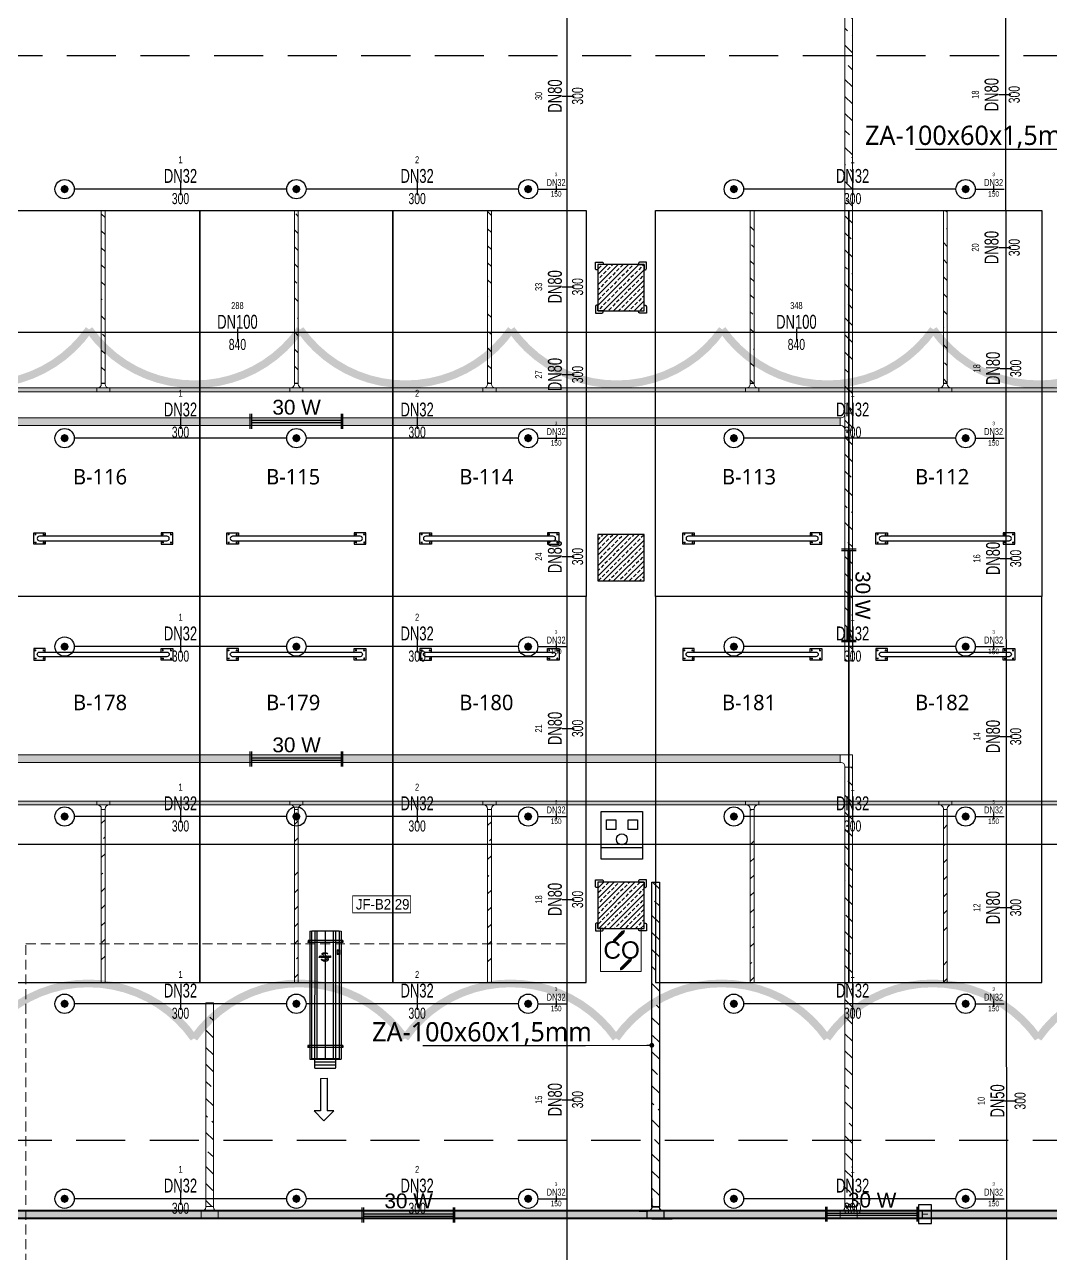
# Model space of a CAD drawing. Header units: millimetres. Extents: x -379292 to 1221486, y 92049 to 447512.
# Drawn here: x -132373 to -119095, y 236111 to 252025 of the extents above; entities that cross this region are included whole.
import ezdxf
from ezdxf import colors
from ezdxf.entities.mleader import LeaderData, LeaderLine
from ezdxf.enums import TextEntityAlignment as Align
from ezdxf.lldxf.tags import DXFTag
from ezdxf.math import Vec2, Vec3

# ---------------------------------------------------------------- set-up
doc = ezdxf.new("R2010")
doc.units = ezdxf.units.MM
doc.linetypes.add('HIDDEN', pattern=[9.525, 6.35, -3.175])
for name, color, linetype in [('-M-YNGN-BORUID', 7, 'Continuous'), ('-M-YNGN-BORUUZUN', 7, 'Continuous'), ('-M-YNGN-BORUYUK', 7, 'Continuous'), ('-M-YNGN-SPR-YUK', 7, 'Continuous'), ('-M-YNGN-ZON2-CAP-', 7, 'Continuous'), ('-M-YNGN-ZON2-SPR-', 7, 'Continuous'), ('05_HATCH CONCRETE', 141, 'Continuous'), ('05_SYMBOL', 2, 'Continuous'), ('08_LAMP', 4, 'Continuous'), ('08_SOCKET', 4, 'Continuous'), ('202-A-Y-MahalAd', 141, 'Continuous'), ('AIR-J-U-355', 2, 'Continuous'), ('E_CT_ZA', 6, 'Continuous'), ('EYazı', 7, 'Continuous'), ('JF355', 2, 'Continuous')]:
    doc.layers.add(name, color=color, linetype=linetype)
doc.layers.add('-M-YNGN-SPR-CAPCIZGI', color=188, linetype='Continuous', plot=False)
for name, color, linetype, lineweight in [('-M-YNGN-ZON2', 4, 'SP', 30), ('06_FORMWORK HIDDEN', 252, 'HIDDEN2', 0), ('08_DEDECTOR', 3, 'Continuous', 9), ('Aironn-Kodlama', 7, 'Continuous', 0), ('E_CT_AYDINLATMA', 3, 'Continuous', 9), ('E_CT_KA', 4, 'Continuous', 9), ('E_CT_KIRMIZI', 1, 'Continuous', 9)]:
    doc.layers.add(name, color=color, linetype=linetype, lineweight=lineweight)
doc.styles.add('CIZGI', font='tahoma.ttf', dxfattribs={"width": 0.8, "oblique": 20})
doc.styles.add('HCAD', font='HCAD.SHX', dxfattribs={"width": 0.8, "height": 0.2})
doc.styles.add('PIPESIZE', font='hcad.shx', dxfattribs={"width": 0.8})
doc.styles.add('SPR-NOT', font='romans.shx')
doc.styles.get("Standard").update_dxf_attribs({"font": 'segoeuil.ttf'})
doc.styles.add('YAZI-2', font='arial.ttf', dxfattribs={"height": 2})
doc.styles.add('YAZI-3', font='arial.ttf', dxfattribs={"height": 3})
tags = doc.linetypes.add('HIDDEN2', pattern=[0.1875, 0.125, -0.0625]).pattern_tags.tags
tags[6:7] = [DXFTag(74, 4), DXFTag(75, 0), DXFTag(340, '0'), DXFTag(46, 0.0), DXFTag(50, 0.0), DXFTag(44, 0.0), DXFTag(45, 0.0)]
tags[4:5] = [DXFTag(74, 4), DXFTag(75, 0), DXFTag(340, '0'), DXFTag(46, 0.0), DXFTag(50, 0.0), DXFTag(44, 0.0), DXFTag(45, 0.0)]
doc.linetypes.add('SP', pattern='A,2,-0.1,["SP",CIZGI,S=0.14,R=0.2,X=0,Y=-0.07],-0.255', length=2.355)
pattern_1 = [(225, (905000, -3e-07), (67.351921, -67.351921), []), (225, (904932.65, -3e-07), (67.351921, -67.351921), [47.625, -23.8125])]

# ---------------------------------------------------------------- blocks, each defined once
blk = doc.blocks.new('202_Vida')
at = {"color": 0, "linetype": 'ByBlock', "ltscale": 0.2}
for points in [[(1, 0), (-1, 0)], [(0, 1), (0, -1)]]:
    blk.add_lwpolyline(points, dxfattribs=at)
at = {"color": 0, "linetype": 'ByBlock'}
for radius in [0.42, 0.23, 0.155]:
    blk.add_circle((0, 0), radius, dxfattribs=at)
blk = doc.blocks.new('202_Stoper')
at = {"color": 0, "linetype": 'ByBlock'}
for points in [[(-750, -30), (-750, -75), (-900, -75), (-900, 75), (-750, 75), (-750, 30)], [(750, -30), (750, -75), (900, -75), (900, 75), (750, 75), (750, 30)]]:
    blk.add_lwpolyline(points, dxfattribs=at)
blk.add_lwpolyline([(825, -30, 1), (825, 30), (-825, 30, 1), (-825, -30)], format="xyb", close=True, dxfattribs=at)
at = {"color": 0, "linetype": 'ByBlock', "yscale": 10, "zscale": 10, "rotation": 180}
for p, xscale in [((-877, 53), -10), ((-772, 53), 10), ((772, 53), -10), ((877, 53), 10)]:
    blk.add_blockref('202_Vida', p, dxfattribs=dict(at, xscale=xscale))
at = {"color": 0, "linetype": 'ByBlock', "yscale": 10, "zscale": 10}
for p, xscale in [((-877, -52), 10), ((-772, -52), -10), ((772, -52), 10), ((877, -52), -10)]:
    blk.add_blockref('202_Vida', p, dxfattribs=dict(at, xscale=xscale))
blk = doc.blocks.new('202_Mahalblok')
at = {"color": 0, "linetype": 'ByBlock', "flags": 128}
blk.add_lwpolyline([(0, 0), (0, 5000), (2500, 5000), (2500, 0)], close=True, dxfattribs=at)
at = {"color": 252}
blk.add_blockref('202_Stoper', (1250, 750), dxfattribs=at)
at = {"color": 0, "linetype": 'ByBlock', "ltscale": 25}
blk.add_attdef('MAHALNO', text='', height=200, dxfattribs=at).set_placement((1209, 1390), align=Align.BOTTOM_CENTER)
blk = doc.blocks.new('bariyer')
at = {"color": 8, "ltscale": 25}
blk.add_lwpolyline([(0, -70), (15, -70, 0.414214), (30, -55), (30, 30), (-55, 30, 0.414214), (-70, 15), (-70, 0), (0, 0)], format="xyb", close=True, dxfattribs=at)
blk = doc.blocks.new('OtoParkBodrumKatMimari')
at = {"layer": '05_HATCH CONCRETE'}
h = blk.add_hatch(dxfattribs=at)
h.set_pattern_fill('ANSI33', color=8, scale=15, angle=180, style=0)
h.set_pattern_definition(pattern_1)
h.paths.add_polyline_path([(122000, 148100), (121400, 148100), (121400, 147500), (122000, 147500)])
h = blk.add_hatch(dxfattribs=at)
h.set_pattern_fill('ANSI33', color=8, scale=15, angle=180, style=0)
h.set_pattern_definition(pattern_1)
h.paths.add_polyline_path([(122000, 144600), (121400, 144600), (121400, 144000), (122000, 144000)])
h = blk.add_hatch(dxfattribs=at)
h.set_pattern_fill('ANSI33', color=8, scale=15, angle=180, style=0)
h.set_pattern_definition(pattern_1)
h.paths.add_polyline_path([(122000, 140100), (121400, 140100), (121400, 139500), (122000, 139500)])
at = {"color": 5}
for points in [[(122000, 148100), (121400, 148100), (121400, 147500), (122000, 147500)], [(122000, 144600), (121400, 144600), (121400, 144000), (122000, 144000)], [(122000, 140100), (121400, 140100), (121400, 139500), (122000, 139500)]]:
    blk.add_lwpolyline(points, close=True, dxfattribs=at)
at = {"layer": '05_SYMBOL', "color": 252, "linetype": 'HIDDEN', "ltscale": 100}
blk.add_lwpolyline([(17400, 138759, 0.414214), (19400, 136759), (128500, 136759, 0.414214), (130500, 138759), (130500, 148800, 0.414214), (128500, 150800), (19400, 150800, 0.414214), (17400, 148800), (17400, 138759)], format="xyb", dxfattribs=at)
at = {"layer": '06_FORMWORK HIDDEN', "linetype": 'HIDDEN', "ltscale": 20}
blk.add_lwpolyline([(114000, 139300), (121000, 139300), (121000, 132300), (114000, 132300)], close=True, dxfattribs=at)
at = {"layer": '05_SYMBOL', "color": 8, "xscale": -1}
for p in [(121400, 148100), (121400, 140100)]:
    blk.add_blockref('bariyer', p, dxfattribs=at)
at = {"layer": '05_SYMBOL', "color": 8}
for p in [(122000, 148100), (122000, 140100)]:
    blk.add_blockref('bariyer', p, dxfattribs=at)
at = {"layer": '05_SYMBOL', "color": 8, "rotation": 180}
for p in [(121400, 147500), (121400, 139500)]:
    blk.add_blockref('bariyer', p, dxfattribs=at)
at = {"layer": '05_SYMBOL', "color": 8, "xscale": -1, "rotation": 180}
for p in [(122000, 147500), (122000, 139500)]:
    blk.add_blockref('bariyer', p, dxfattribs=at)
at = {"layer": '202-A-Y-MahalAd', "color": 8, "ltscale": 25}
for p, values in [((113750, 143800), {'MAHALNO': 'B-116'}), ((116250, 143800), {'MAHALNO': 'B-115'}), ((118750, 143800), {'MAHALNO': 'B-114'}), ((122150, 143800), {'MAHALNO': 'B-113'}), ((124650, 143800), {'MAHALNO': 'B-112'})]:
    blk.add_blockref('202_Mahalblok', p, dxfattribs=at).add_auto_attribs(values)
ref = blk.add_blockref('202_Mahalblok', (113750, 143800), dxfattribs=dict(at, xscale=-1, rotation=180))
ref.add_attrib('MAHALNO', 'B-178', dxfattribs={"layer": '0', "color": 0, "linetype": 'ByBlock', "ltscale": 25, "height": 200}).set_placement((114959, 142267), align=Align.BOTTOM_CENTER)
ref = blk.add_blockref('202_Mahalblok', (116250, 143800), dxfattribs=dict(at, xscale=-1, rotation=180))
ref.add_attrib('MAHALNO', 'B-179', dxfattribs={"layer": '0', "color": 0, "linetype": 'ByBlock', "ltscale": 25, "height": 200}).set_placement((117459, 142267), align=Align.BOTTOM_CENTER)
ref = blk.add_blockref('202_Mahalblok', (118750, 143800), dxfattribs=dict(at, xscale=-1, rotation=180))
ref.add_attrib('MAHALNO', 'B-180', dxfattribs={"layer": '0', "color": 0, "linetype": 'ByBlock', "ltscale": 25, "height": 200}).set_placement((119959, 142267), align=Align.BOTTOM_CENTER)
ref = blk.add_blockref('202_Mahalblok', (122150, 143800), dxfattribs=dict(at, xscale=-1, rotation=180))
ref.add_attrib('MAHALNO', 'B-181', dxfattribs={"layer": '0', "color": 0, "linetype": 'ByBlock', "ltscale": 25, "height": 200}).set_placement((123359, 142267), align=Align.BOTTOM_CENTER)
ref = blk.add_blockref('202_Mahalblok', (124650, 143800), dxfattribs=dict(at, xscale=-1, rotation=180))
ref.add_attrib('MAHALNO', 'B-182', dxfattribs={"layer": '0', "color": 0, "linetype": 'ByBlock', "ltscale": 25, "height": 200}).set_placement((125859, 142267), align=Align.BOTTOM_CENTER)
blk = doc.blocks.new('SPRKL100')
at = {"layer": '-M-YNGN-SPR-CAPCIZGI'}
blk.add_line((0, 0.431), (0, -0.431), dxfattribs=at)
at = {"layer": '-M-YNGN-BORUID', "color": 0, "style": 'HCAD', "width": 0.8, "flags": 1}
blk.add_attdef('DIC', text='', height=0.4, dxfattribs=at).set_placement((0, -1.693), align=Align.CENTER)
at = {"layer": '-M-YNGN-BORUUZUN', "color": 0, "style": 'HCAD', "width": 0.7}
blk.add_attdef('BOY', text='', height=0.8, dxfattribs=at).set_placement((0, -1.08), align=Align.CENTER)
at = {"layer": '-M-YNGN-BORUYUK', "color": 6, "style": 'PIPESIZE', "width": 0.8}
blk.add_attdef('YUK', text='', height=0.5, dxfattribs=at).set_placement((0, 1.866), align=Align.CENTER)
at = {"color": 0, "style": 'PIPESIZE', "width": 0.7}
blk.add_attdef('CAP', text='', height=1, dxfattribs=at).set_placement((0, 0.45), align=Align.CENTER)
blk = doc.blocks.new('SP-C-UP-12')
at = {"ltscale": 10}
blk.add_line((0, 0), (0, 0), dxfattribs=at)
at = {"color": 1, "linetype": 'Continuous'}
blk.add_circle((0, 0), 12.5, dxfattribs=at)
at = {"ltscale": 10}
for points in [[(-5.4, 0), (-3.8, 3.8), (-3.8, -3.8), (0, 5.4)], [(-3.8, -3.8), (0, 5.4), (0, -5.4), (3.8, 3.8)], [(0, -5.4), (3.8, 3.8), (3.8, -3.8), (5.4, 0)]]:
    blk.add_solid(points, dxfattribs=at)
at = {"layer": '-M-YNGN-SPR-YUK', "style": 'SPR-NOT', "width": 0.5, "flags": 9}
for tag, p in [('YUK', (0, 17.8)), ('CAP', (0, 14.4)), ('TIP', (0.2, 10.8))]:
    blk.add_attdef(tag, text='', height=2.5, dxfattribs=at).set_placement(p, align=Align.MIDDLE_CENTER)
blk = doc.blocks.new('A$C69E5DB5D')
at = {"layer": '-M-YNGN-ZON2', "ltscale": 500}
for p, q in [((-1770.9, 3212.4), (-1770.9, -1882.6)), ((-1204.6, 2628.1), (-1200.9, -1882.6)), ((-2133.4, 517.4), (-2408.4, 517.4)), ((-1833.4, 517.4), (-2108.4, 517.4)), ((-1808.4, 517.4), (-1770.9, 517.4)), ((-1267.1, 517.4), (-1542.1, 517.4)), ((-1242.1, 517.4), (-1204.6, 517.4)), ((-5973.4, 332.1), (-396.1, 332.1)), ((-2133.4, 194.9), (-2408.4, 194.9)), ((-1833.4, 194.9), (-2108.4, 194.9)), ((-1808.4, 194.9), (-1770.9, 194.9)), ((-1267.1, 194.9), (-1542.1, 194.9)), ((-1242.1, 194.9), (-1204.6, 194.9)), ((-2133.4, -75.1), (-2408.4, -75.1)), ((-1833.4, -75.1), (-2108.4, -75.1)), ((-1808.4, -75.1), (-1770.9, -75.1)), ((-1267.1, -75.1), (-1542.1, -75.1)), ((-1242.1, -75.1), (-1204.6, -75.1)), ((-2133.4, -295.1), (-2408.4, -295.1)), ((-1833.4, -295.1), (-2108.4, -295.1)), ((-1808.4, -295.1), (-1770.9, -295.1)), ((-1267.1, -295.1), (-1542.1, -295.1)), ((-1242.1, -295.1), (-1204.6, -295.1)), ((-2133.4, -537.6), (-2408.4, -537.6)), ((-1833.4, -537.6), (-2108.4, -537.6)), ((-1808.4, -537.6), (-1770.9, -537.6)), ((-1267.1, -537.6), (-1542.1, -537.6)), ((-1242.1, -537.6), (-1204.6, -537.6)), ((-2133.4, -790.1), (-2408.4, -790.1)), ((-1833.4, -790.1), (-2108.4, -790.1)), ((-1808.4, -790.1), (-1770.9, -790.1)), ((-1267.1, -790.1), (-1542.1, -790.1)), ((-1242.1, -790.1), (-1204.6, -790.1))]:
    blk.add_line(p, q, dxfattribs=at)
at = {"layer": '-M-YNGN-ZON2-CAP-', "rotation": 90}
for p, xscale, yscale, zscale, values in [((-1769.2, 638), 18.00000000000004, 18.00000000000004, 18.00000000000004, {'YUK': '30', 'CAP': 'DN80', 'BOY': '300'}), ((-1204, 639.8), 18.00000000000004, 18.00000000000004, 18.00000000000004, {'YUK': '18', 'CAP': 'DN80', 'BOY': '300'}), ((-1204, 441.8), 18.00000000000004, 18.00000000000004, 18.00000000000004, {'YUK': '20', 'CAP': 'DN80', 'BOY': '300'}), ((-1769.2, 390.9), 18.00000000000004, 18.00000000000004, 18.00000000000004, {'YUK': '33', 'CAP': 'DN80', 'BOY': '300'}), ((-1202.1, 285.3), 18.00000000000004, 18.00000000000004, 18.00000000000004, {'YUK': '18', 'CAP': 'DN80', 'BOY': '300'}), ((-1769.2, 277.3), 18.00000000000004, 18.00000000000004, 18.00000000000004, {'YUK': '27', 'CAP': 'DN80', 'BOY': '300'}), ((-1769.2, 41.6), 18.00000000000004, 18.00000000000004, 18.00000000000004, {'YUK': '24', 'CAP': 'DN80', 'BOY': '300'}), ((-1202.1, 39.1), 18.00000000000004, 18.00000000000004, 18.00000000000004, {'YUK': '16', 'CAP': 'DN80', 'BOY': '300'}), ((-1769.2, -181), 18.00000000000004, 18.00000000000004, 18.00000000000004, {'YUK': '21', 'CAP': 'DN80', 'BOY': '300'}), ((-1202.1, -191.5), 18.00000000000004, 18.00000000000004, 18.00000000000004, {'YUK': '14', 'CAP': 'DN80', 'BOY': '300'}), ((-1769.2, -402.5), 18.00000000000004, 18.00000000000004, 18.00000000000004, {'YUK': '18', 'CAP': 'DN80', 'BOY': '300'}), ((-1202.1, -413.1), 18.00000000000004, 18.00000000000004, 18.00000000000004, {'YUK': '12', 'CAP': 'DN80', 'BOY': '300'}), ((-1769.2, -661.8), 18.00000000000004, 18.00000000000004, 18.00000000000004, {'YUK': '15', 'CAP': 'DN80', 'BOY': '300'}), ((-1196.4, -663.4), 18.00000000000005, 18.00000000000005, 18.00000000000005, {'YUK': '10', 'CAP': 'DN50', 'BOY': '300'})]:
    blk.add_blockref('SPRKL100', p, dxfattribs=dict(at, xscale=xscale, yscale=yscale, zscale=zscale)).add_auto_attribs(values)
at = {"layer": '-M-YNGN-ZON2-CAP-'}
for p, xscale, yscale, zscale, values in [((-2270.9, 517.4), 18, 18, 18, {'YUK': '1', 'CAP': 'DN32', 'BOY': '300'}), ((-1964.6, 517.4), 18, 18, 18, {'YUK': '2', 'CAP': 'DN32', 'BOY': '300'}), ((-1400.9, 517.4), 18, 18, 18, {'YUK': '1', 'CAP': 'DN32', 'BOY': '300'}), ((-1784.7, 517.4), 9, 9, 9, {'YUK': '3', 'CAP': 'DN32', 'BOY': '150'}), ((-1218.4, 517.4), 9, 9, 9, {'YUK': '3', 'CAP': 'DN32', 'BOY': '150'}), ((-2197.2, 328.5), 18.00000000000002, 18.00000000000002, 18.00000000000002, {'YUK': '288', 'CAP': 'DN100', 'BOY': '840'}), ((-1473.7, 328.5), 18.00000000000002, 18.00000000000002, 18.00000000000002, {'YUK': '348', 'CAP': 'DN100', 'BOY': '840'}), ((-2270.9, 214.9), 18, 18, 18, {'YUK': '1', 'CAP': 'DN32', 'BOY': '300'}), ((-1964.6, 214.9), 18, 18, 18, {'YUK': '2', 'CAP': 'DN32', 'BOY': '300'}), ((-1400.9, 214.9), 18, 18, 18, {'YUK': '1', 'CAP': 'DN32', 'BOY': '300'}), ((-1784.7, 194.9), 9, 9, 9, {'YUK': '3', 'CAP': 'DN32', 'BOY': '150'}), ((-1218.4, 194.9), 9, 9, 9, {'YUK': '3', 'CAP': 'DN32', 'BOY': '150'}), ((-2270.9, -75.1), 18, 18, 18, {'YUK': '1', 'CAP': 'DN32', 'BOY': '300'}), ((-1964.6, -75.1), 18, 18, 18, {'YUK': '2', 'CAP': 'DN32', 'BOY': '300'}), ((-1400.9, -75.1), 18, 18, 18, {'YUK': '1', 'CAP': 'DN32', 'BOY': '300'}), ((-1784.7, -75.1), 9, 9, 9, {'YUK': '3', 'CAP': 'DN32', 'BOY': '150'}), ((-1218.4, -75.1), 9, 9, 9, {'YUK': '3', 'CAP': 'DN32', 'BOY': '150'}), ((-2270.9, -295.1), 18, 18, 18, {'YUK': '1', 'CAP': 'DN32', 'BOY': '300'}), ((-1964.6, -295.1), 18, 18, 18, {'YUK': '2', 'CAP': 'DN32', 'BOY': '300'}), ((-1400.9, -295.1), 18, 18, 18, {'YUK': '1', 'CAP': 'DN32', 'BOY': '300'}), ((-1784.7, -295.1), 9, 9, 9, {'YUK': '3', 'CAP': 'DN32', 'BOY': '150'}), ((-1218.4, -295.1), 9, 9, 9, {'YUK': '3', 'CAP': 'DN32', 'BOY': '150'}), ((-2270.9, -537.6), 18, 18, 18, {'YUK': '1', 'CAP': 'DN32', 'BOY': '300'}), ((-1964.6, -537.6), 18, 18, 18, {'YUK': '2', 'CAP': 'DN32', 'BOY': '300'}), ((-1400.9, -537.6), 18, 18, 18, {'YUK': '1', 'CAP': 'DN32', 'BOY': '300'}), ((-1784.7, -537.6), 9, 9, 9, {'YUK': '3', 'CAP': 'DN32', 'BOY': '150'}), ((-1218.4, -537.6), 9, 9, 9, {'YUK': '3', 'CAP': 'DN32', 'BOY': '150'}), ((-2270.9, -790.1), 18, 18, 18, {'YUK': '1', 'CAP': 'DN32', 'BOY': '300'}), ((-1964.6, -790.1), 18, 18, 18, {'YUK': '2', 'CAP': 'DN32', 'BOY': '300'}), ((-1400.9, -790.1), 18, 18, 18, {'YUK': '1', 'CAP': 'DN32', 'BOY': '300'}), ((-1784.7, -790.1), 9, 9, 9, {'YUK': '3', 'CAP': 'DN32', 'BOY': '150'}), ((-1218.4, -790.1), 9, 9, 9, {'YUK': '3', 'CAP': 'DN32', 'BOY': '150'})]:
    blk.add_blockref('SPRKL100', p, dxfattribs=dict(at, xscale=xscale, yscale=yscale, zscale=zscale)).add_auto_attribs(values)
at = {"layer": '-M-YNGN-ZON2-SPR-'}
for p in [(-2420.9, 517.4), (-2120.9, 517.4), (-1820.9, 517.4), (-1554.6, 517.4), (-1254.6, 517.4), (-2420.9, 194.9), (-2120.9, 194.9), (-1820.9, 194.9), (-1554.6, 194.9), (-1254.6, 194.9), (-2420.9, -75.1), (-2120.9, -75.1), (-1820.9, -75.1), (-1554.6, -75.1), (-1254.6, -75.1), (-2420.9, -295.1), (-2120.9, -295.1), (-1820.9, -295.1), (-1554.6, -295.1), (-1254.6, -295.1), (-2420.9, -537.6), (-2120.9, -537.6), (-1820.9, -537.6), (-1554.6, -537.6), (-1254.6, -537.6), (-2420.9, -790.1), (-2120.9, -790.1), (-1820.9, -790.1), (-1554.6, -790.1), (-1254.6, -790.1)]:
    blk.add_blockref('SP-C-UP-12', p, dxfattribs=at)
blk = doc.blocks.new('*U621')
h = blk.add_hatch()
h.set_pattern_fill('ANSI33', color=0, scale=50, angle=1, style=0)
h.paths.add_polyline_path([(-6645, 100), (26845, 100), (26845, 0), (-6645, 0)])
at = {"color": 0}
blk.add_lwpolyline([(-6645, 100), (26845, 100), (26845, 0), (-6645, 0)], close=True, dxfattribs=at)
at = {"ltscale": 25, "flags": 1}
for tag, p in [('YUKSEKLIK', (-229, -149)), ('KALINLIK', (-229, -213))]:
    blk.add_attdef(tag, p, '', height=50, dxfattribs=at)
blk = doc.blocks.new('*U624')
h = blk.add_hatch()
h.set_pattern_fill('ANSI33', color=0, scale=50, angle=1, style=0)
h.paths.add_polyline_path([(-7628, 100), (42662, 100), (42662, 0), (-7628, 0)])
at = {"color": 0}
blk.add_lwpolyline([(-7628, 100), (42662, 100), (42662, 0), (-7628, 0)], close=True, dxfattribs=at)
at = {"ltscale": 25, "flags": 1}
for tag, p in [('YUKSEKLIK', (-229, -149)), ('KALINLIK', (-229, -213))]:
    blk.add_attdef(tag, p, '', height=50, dxfattribs=at)
blk = doc.blocks.new('*U625')
h = blk.add_hatch()
h.set_pattern_fill('ANSI33', color=0, scale=50, angle=1, style=0)
h.paths.add_polyline_path([(-5766, 100), (2959, 100), (2959, 0), (-5766, 0)])
at = {"color": 0}
blk.add_lwpolyline([(-5766, 100), (2959, 100), (2959, 0), (-5766, 0)], close=True, dxfattribs=at)
at = {"ltscale": 25, "flags": 1}
for tag, p in [('YUKSEKLIK', (-229, -149)), ('KALINLIK', (-229, -213))]:
    blk.add_attdef(tag, p, '', height=50, dxfattribs=at)
blk = doc.blocks.new('*U147')
at = {"color": 0}
for p, q in [((264, 264), (-164, 264)), ((-164, 164), (-50, 164)), ((-60, 264), (-60, 164)), ((0, 264), (264, 264)), ((264, 164), (150, 164)), ((160, 264), (160, 164)), ((0, 0), (0, 114)), ((0, 104), (100, 104)), ((100, 0), (100, 114))]:
    blk.add_line(p, q, dxfattribs=at)
for centre, start, end in [((-50, 114), 0, 90), ((150, 114), 90, 180)]:
    blk.add_arc(centre, 50, start, end, dxfattribs=at)
blk = doc.blocks.new('*U149')
at = {"color": 0}
for p, q in [((0, 0), (0, 264)), ((0, 264), (264, 264)), ((264, 164), (150, 164)), ((160, 264), (160, 164)), ((0, 104), (100, 104)), ((100, 0), (100, 114))]:
    blk.add_line(p, q, dxfattribs=at)
blk.add_arc((150, 114), 50, 90, 180, dxfattribs=at)
blk = doc.blocks.new('*U637')
h = blk.add_hatch()
h.set_pattern_fill('ANSI33', color=0, scale=50, angle=1, style=0)
h.paths.add_polyline_path([(4346, 100), (10046, 100), (10046, 0), (4346, 0)])
at = {"color": 0}
blk.add_lwpolyline([(4346, 100), (10046, 100), (10046, 0), (4346, 0)], close=True, dxfattribs=at)
at = {"ltscale": 25, "flags": 1}
for tag, p in [('YUKSEKLIK', (-229, -149)), ('KALINLIK', (-229, -213))]:
    blk.add_attdef(tag, p, '', height=50, dxfattribs=at)
blk = doc.blocks.new('*U653')
h = blk.add_hatch()
h.set_pattern_fill('ANSI33', color=0, scale=50, angle=1, style=0)
h.paths.add_polyline_path([(-115024, 100), (-249, 100), (-249, 0), (-115024, 0)])
at = {"color": 0}
blk.add_lwpolyline([(-115024, 100), (-249, 100), (-249, 0), (-115024, 0)], close=True, dxfattribs=at)
at = {"ltscale": 25, "flags": 1}
for tag, p in [('YUKSEKLIK', (-229, -149)), ('KALINLIK', (-229, -213))]:
    blk.add_attdef(tag, p, '', height=50, dxfattribs=at)
blk = doc.blocks.new('*U230')
at = {"color": 0}
for p, q in [((264, 264), (-164, 264)), ((-164, 164), (-50, 164)), ((-60, 264), (-60, 164)), ((0, 264), (264, 264)), ((264, 164), (150, 164)), ((160, 264), (160, 164)), ((0, 0), (0, 114)), ((0, 104), (100, 104)), ((100, 0), (100, 114))]:
    blk.add_line(p, q, dxfattribs=at)
for centre, start, end in [((-50, 114), 0, 90), ((150, 114), 90, 180)]:
    blk.add_arc(centre, 50, start, end, dxfattribs=at)
blk = doc.blocks.new('*U763')
h = blk.add_hatch()
h.set_pattern_fill('ANSI33', color=0, scale=50, angle=1, style=0)
h.paths.add_polyline_path([(-1851, 50), (40368, 50), (40368, 0), (-1851, 0)])
at = {"color": 0}
blk.add_lwpolyline([(-1851, 50), (40368, 50), (40368, 0), (-1851, 0)], close=True, dxfattribs=at)
at = {"ltscale": 25, "flags": 1}
for tag, p in [('YUKSEKLIK', (-229, -149)), ('KALINLIK', (-229, -213))]:
    blk.add_attdef(tag, p, '', height=50, dxfattribs=at)
blk = doc.blocks.new('*U764')
h = blk.add_hatch()
h.set_pattern_fill('ANSI33', color=0, scale=50, angle=1, style=0)
h.paths.add_polyline_path([(-1851, 50), (56834, 50), (56834, 0), (-1851, 0)])
at = {"color": 0}
blk.add_lwpolyline([(-1851, 50), (56834, 50), (56834, 0), (-1851, 0)], close=True, dxfattribs=at)
at = {"ltscale": 25, "flags": 1}
for tag, p in [('YUKSEKLIK', (-229, -149)), ('KALINLIK', (-229, -213))]:
    blk.add_attdef(tag, p, '', height=50, dxfattribs=at)
blk = doc.blocks.new('*U831')
h = blk.add_hatch()
h.set_pattern_fill('ANSI33', color=0, scale=50, angle=1, style=0)
h.paths.add_polyline_path([(-4048, 100), (159, 100), (159, 0), (-4048, 0)])
at = {"color": 0}
blk.add_lwpolyline([(-4048, 100), (159, 100), (159, 0), (-4048, 0)], close=True, dxfattribs=at)
at = {"ltscale": 25, "flags": 1}
for tag, p in [('YUKSEKLIK', (-229, -149)), ('KALINLIK', (-229, -213))]:
    blk.add_attdef(tag, p, '', height=50, dxfattribs=at)
blk = doc.blocks.new('*U345')
at = {"color": 0}
for p, q in [((264, 264), (-164, 264)), ((-164, 164), (-50, 164)), ((-60, 264), (-60, 164)), ((0, 264), (264, 264)), ((264, 164), (150, 164)), ((160, 264), (160, 164)), ((0, 0), (0, 114)), ((0, 104), (100, 104)), ((100, 0), (100, 114))]:
    blk.add_line(p, q, dxfattribs=at)
for centre, start, end in [((-50, 114), 0, 90), ((150, 114), 90, 180)]:
    blk.add_arc(centre, 50, start, end, dxfattribs=at)
blk = doc.blocks.new('*U984')
h = blk.add_hatch()
h.set_pattern_fill('ANSI33', color=0, scale=50, angle=1, style=0)
h.paths.add_polyline_path([(-55947, 100), (-770, 100), (-770, 0), (-55947, 0)])
at = {"color": 0}
blk.add_lwpolyline([(-55947, 100), (-770, 100), (-770, 0), (-55947, 0)], close=True, dxfattribs=at)
at = {"ltscale": 25, "flags": 1}
for tag, p in [('YUKSEKLIK', (-229, -149)), ('KALINLIK', (-229, -213))]:
    blk.add_attdef(tag, p, '', height=50, dxfattribs=at)
blk = doc.blocks.new('*U985')
h = blk.add_hatch()
h.set_pattern_fill('ANSI33', color=0, scale=50, angle=1, style=0)
h.paths.add_polyline_path([(7597, 100), (10236, 100), (10236, 0), (7597, 0)])
at = {"color": 0}
blk.add_lwpolyline([(7597, 100), (10236, 100), (10236, 0), (7597, 0)], close=True, dxfattribs=at)
at = {"ltscale": 25, "flags": 1}
for tag, p in [('YUKSEKLIK', (-229, -149)), ('KALINLIK', (-229, -213))]:
    blk.add_attdef(tag, p, '', height=50, dxfattribs=at)
blk = doc.blocks.new('*U482')
at = {"color": 0}
for p, q in [((264, 264), (-164, 264)), ((-164, 164), (-50, 164)), ((-60, 264), (-60, 164)), ((0, 264), (264, 264)), ((264, 164), (150, 164)), ((160, 264), (160, 164)), ((0, 0), (0, 114)), ((0, 104), (100, 104)), ((100, 0), (100, 114))]:
    blk.add_line(p, q, dxfattribs=at)
for centre, start, end in [((-50, 114), 0, 90), ((150, 114), 90, 180)]:
    blk.add_arc(centre, 50, start, end, dxfattribs=at)
blk = doc.blocks.new('_DOT')
at = {"color": 0, "linetype": 'ByBlock'}
blk.add_line((-0.5, 0), (-1, 0), dxfattribs=at)
at = {"color": 0, "linetype": 'ByBlock', "const_width": 0.5}
blk.add_lwpolyline([(-0.25, 0, 1), (0.25, 0, 1)], format="xyb", close=True, dxfattribs=at)
blk = doc.blocks.new('40 W SIVA ÜSTÜ ETANJ LED 50')
at = {"layer": '08_LAMP'}
for p, q in [((-625, -100), (-625, 100)), ((-605, -100), (-605, 100)), ((-605, 15), (605, 15)), ((605, -100), (605, 100)), ((625, -100), (625, 100)), ((-605, -15), (605, -15))]:
    blk.add_line(p, q, dxfattribs=at)
at = {"layer": '08_LAMP', "color": 2, "style": 'YAZI-2'}
blk.add_text('30 W', height=200, dxfattribs=at).set_placement((0, 90), align=Align.CENTER)
blk = doc.blocks.new('40 W SIVA ÜSTÜ ETANJ LED 50--')
at = {"layer": '08_LAMP'}
for p, q in [((-625, -100), (-625, 100)), ((-605, -100), (-605, 100)), ((-605, 15), (605, 15)), ((605, -100), (605, 100)), ((625, -100), (625, 100)), ((-605, -15), (605, -15))]:
    blk.add_line(p, q, dxfattribs=at)
at = {"layer": '08_LAMP', "color": 2, "style": 'YAZI-2'}
blk.add_text('30 W', height=200, dxfattribs=at).set_placement((0, 90), align=Align.CENTER)
blk = doc.blocks.new('40 W SIVA ÜSTÜ ETANJ LED E 50')
at = {"layer": '08_LAMP'}
for p, q in [((-625, -100), (-625, 100)), ((-605, -100), (-605, 100)), ((-605, 15), (605, 15)), ((605, -100), (605, 100)), ((625, -100), (625, 100)), ((-605, -15), (605, -15))]:
    blk.add_line(p, q, dxfattribs=at)
blk.add_lwpolyline([(625, -125), (800, -125), (800, 125), (625, 125)], close=True, dxfattribs=at)
at = {"layer": '08_LAMP', "color": 2, "style": 'YAZI-2'}
blk.add_text('30 W', height=200, dxfattribs=at).set_placement((0, 90), align=Align.CENTER)
blk.add_text('E', height=125, dxfattribs=at).set_placement((713, 0), align=Align.MIDDLE)
blk = doc.blocks.new('PRIZKOM 50')
at = {"layer": '08_SOCKET', "color": 3}
for p, q in [((-191, 0), (-191, 439)), ((-191, 439), (191, 439)), ((191, 439), (191, 0)), ((-191, 335), (191, 335)), ((-145, 76), (-145, 165)), ((-145, 165), (-61, 165)), ((-61, 165), (-61, 76)), ((54, 165), (139, 165)), ((54, 76), (54, 165)), ((139, 165), (139, 76)), ((191, 0), (-191, 0)), ((-61, 76), (-145, 76)), ((139, 76), (54, 76))]:
    blk.add_line(p, q, dxfattribs=at)
blk.add_circle((-1, 256), 50.5, dxfattribs=at)
blk = doc.blocks.new('CO 250')
at = {"layer": '08_DEDECTOR'}
for p, q in [((17, 243), (-84, 142)), ((45, 251), (-74, 132)), ((37, 223), (-64, 122)), ((45, 250), (45, 243)), ((114, -136), (-5, -255)), ((104, -126), (3, -227)), ((124, -146), (23, -247)), ((-5, -247), (-5, -255)), ((-5, -255), (3, -255))]:
    blk.add_line(p, q, dxfattribs=at)
at = {"layer": '08_DEDECTOR', "ltscale": 25}
blk.add_lwpolyline([(-262, 278), (-262, -278), (262, -278), (262, 278)], close=True, dxfattribs=at)
at = {"layer": '08_DEDECTOR'}
for centre, radius, start, end in [((37, 223), 27.7, 72.9688, 135), ((17, 243), 27.7, 315, 0), ((-55, 112), 41.6, 135, 180), ((-55, 112), 27.7, 135, 180), ((-55, 112), 13.9, 135, 180), ((95, -116), 13.9, 315, 350.4112), ((95, -116), 27.7, 315, 355.2224), ((95, -116), 41.6, 315, 356.817), ((23, -247), 27.7, 135, 180), ((3, -227), 27.7, 270, 315)]:
    blk.add_arc(centre, radius, start, end, dxfattribs=at)
at = {"layer": '08_DEDECTOR', "color": 3, "style": 'YAZI-3'}
blk.add_text('CO', height=225, dxfattribs=at).set_placement((-226, -113))
blk = doc.blocks.new('ju355')
at = {"layer": 'AIR-J-U-355', "color": 2, "linetype": 'Continuous'}
for p, q in [((82.7, 20.1), (-82.9, 20.1)), ((-82.9, 20.1), (-82.9, -20.5)), ((-68.1, -18.3), (-68, 22.3)), ((-68.1, -22.7), (-68, 22.3)), ((-65.3, 22.3), (-68, 22.3)), ((-65.3, 22.3), (-68, 22.3)), ((-65.3, -22.7), (-65.3, 22.3)), ((70.7, 22.2), (68, 22.3)), ((68, -22.8), (68, 22.3)), ((70.7, -22.8), (70.7, 22.2)), ((-94.8, 12.9), (-94.9, 12.8)), ((-94.9, 12.8), (-94.9, 12.7)), ((-94.9, 12.7), (-94.9, -12.5)), ((-94.7, 13.3), (-94.8, 13.2)), ((-94.8, 13.2), (-94.8, 13.1)), ((-94.8, 13.1), (-94.8, 13)), ((-94.8, 13), (-94.8, 12.9)), ((-94.6, 13.5), (-94.7, 13.4)), ((-94.7, 13.4), (-94.7, 13.3)), ((-94.5, 13.6), (-94.6, 13.5)), ((-94.4, 13.7), (-94.5, 13.6)), ((-94.5, 13.6), (-94.5, 13.6)), ((-94.3, 13.7), (-94.4, 13.7)), ((-94.2, 13.8), (-94.3, 13.7)), ((-94.1, 13.8), (-94.2, 13.8)), ((-94, 13.8), (-94.1, 13.8)), ((-94.1, 13.8), (-94.1, 13.8)), ((-92.6, 13.8), (-94, 13.8)), ((-92.6, 13.8), (-94, 13.8)), ((-92.6, 13.8), (-94, 13.8)), ((-92.6, 13.8), (-93.9, 13.8)), ((-92.6, 13.8), (-93.9, 13.8)), ((-92.6, 13.8), (-93.9, 13.8)), ((-82.9, 13.8), (-92.6, 13.8)), ((-90.9, -13.6), (-90.9, 13.8)), ((-90.9, -13.6), (-90.9, 13.8)), ((-90.9, -13.6), (-90.9, 13.8)), ((-86.8, -13.6), (-86.8, 13.9)), ((82.7, 13.6), (-82.7, 13.8)), ((-82.7, 10.5), (82.9, 10.3)), ((82.7, 0), (-82.7, 0)), ((48.3, 3.6), (50.7, 3.6)), ((48.4, 2.9), (48.3, 3.6)), ((48.4, 7.2), (48.4, 7.9)), ((48.4, 7.9), (50.7, 6.9)), ((48.8, 7), (48.4, 7.2)), ((50.7, 6.2), (48.4, 5.2)), ((48.4, 5.9), (48.8, 6.1)), ((48.4, 5.2), (48.4, 5.9)), ((48.4, 4.9), (50.7, 4.9)), ((48.4, 4.2), (48.4, 4.9)), ((50.7, 4.2), (48.4, 4.2)), ((48.4, 2.2), (49.3, 2.9)), ((49.3, 2.9), (48.4, 2.9)), ((49.3, 2.2), (48.4, 1.4)), ((48.4, 1.4), (48.4, 2.2)), ((48.8, 6.1), (48.8, 7)), ((49.2, 6.8), (49.9, 6.6)), ((49.2, 6.3), (49.2, 6.8)), ((49.9, 6.6), (49.2, 6.3)), ((49.7, 2.6), (49.7, 2.9)), ((49.7, 2.9), (50.2, 2.9)), ((49.9, 1.6), (49.9, 1.6)), ((50.2, 2.9), (50.2, 2.6)), ((50.7, 6.9), (50.7, 6.2)), ((50.7, 4.9), (50.7, 4.2)), ((50.7, 3.6), (50.7, 2.3)), ((-94.9, -12.5), (-94.9, -12.6)), ((-94.9, -12.6), (-94.9, -12.7)), ((-94.9, -12.7), (-94.8, -12.8)), ((-94.8, -12.8), (-94.8, -12.9)), ((-94.8, -12.9), (-94.8, -13)), ((-94.8, -13), (-94.7, -13.1)), ((-94.7, -13.1), (-94.7, -13.2)), ((-94.7, -13.2), (-94.6, -13.3)), ((-94.6, -13.3), (-94.5, -13.4)), ((-94.5, -13.4), (-94.5, -13.4)), ((-94.5, -13.4), (-94.4, -13.5)), ((-94.4, -13.5), (-94.3, -13.5)), ((-94.3, -13.5), (-94.2, -13.6)), ((-94.2, -13.6), (-94.2, -13.6)), ((-94.2, -13.6), (-94.1, -13.6)), ((-94.1, -13.6), (-94, -13.6)), ((-94, -13.6), (-92.6, -13.6)), ((-94, -13.6), (-92.6, -13.6)), ((-94, -13.6), (-92.6, -13.6)), ((-93.9, -13.6), (-92.6, -13.6)), ((-93.9, -13.6), (-92.6, -13.6)), ((-93.9, -13.6), (-92.6, -13.6)), ((-92.6, -13.6), (-82.9, -13.6)), ((82.9, -10.4), (-82.7, -10.3)), ((-82.6, -13.6), (82.7, -13.7)), ((48.3, -1.7), (50.7, -1.7)), ((48.3, -2.1), (48.3, -1.7)), ((50, -2.1), (48.3, -2.1)), ((48.3, -4.4), (50.7, -4.4)), ((48.3, -4.8), (48.3, -4.4)), ((50, -4.8), (48.3, -4.8)), ((48.4, -3.8), (50, -2.1)), ((48.4, -4), (48.4, -3.8)), ((50.7, -4), (48.4, -4)), ((48.4, -6.5), (50, -4.8)), ((48.4, -6.7), (48.4, -6.5)), ((50.7, -6.8), (48.4, -6.7)), ((50.7, -1.9), (49, -3.6)), ((49, -3.6), (50.7, -3.7)), ((50.7, -4.7), (49, -6.4)), ((49, -6.4), (50.7, -6.4)), ((50.7, -1.7), (50.7, -1.9)), ((50.7, -4.4), (50.7, -4.7)), ((50.7, -6.4), (50.7, -6.8)), ((50.8, -1.4), (50.8, -1.8)), ((82.7, -20.6), (-82.9, -20.5)), ((-65.3, -22.7), (-68.1, -22.7)), ((70.7, -22.8), (68, -22.8))]:
    blk.add_line(p, q, dxfattribs=at)
at = {"layer": 'AIR-J-U-355', "color": 2, "lineweight": 13, "ltscale": 0.005}
for p, q in [((82.7, -20.6), (82.7, 20.1)), ((58.5, -15.3), (52.4, -15.3)), ((52.4, -15.3), (52.4, -18.9)), ((58.5, -18.9), (58.5, -15.3)), ((52.4, -18.9), (58.5, -18.9))]:
    blk.add_line(p, q, dxfattribs=at)
at = {"layer": 'AIR-J-U-355', "color": 2}
for p, q in [((-150.2, 14.3), (-162.9, 1.6)), ((-150.1, -11), (-162.9, 1.6)), ((-150.2, 5.9), (-150.2, 14.3)), ((-108, 6.1), (-150.2, 5.9)), ((-108, 6.1), (-107.9, -2.4)), ((-107.9, -2.4), (-150.2, -2.6)), ((-150.1, -11), (-150.2, -2.6))]:
    blk.add_line(p, q, dxfattribs=at)
at = {"layer": 'AIR-J-U-355', "color": 2, "linetype": 'Continuous'}
for centre, radius in [((-66.7, 21.3), 0.354), ((-66.7, 21.3), 0.354), ((69.3, 21.2), 0.354), ((-66.7, -21.6), 0.354), ((-66.7, -21.6), 0.354), ((54, -17.1), 0.599), ((54, -17.1), 0.599), ((57, -17.1), 0.599), ((57, -17.1), 0.599), ((69.3, -21.7), 0.354), ((69.3, -21.7), 0.354)]:
    blk.add_circle(centre, radius, dxfattribs=at)
for centre, radius, start, end in [((50, 2.3), 0.645, 184.0636, 262.3259), ((49.9, 2.6), 0.274, 177.3972, 357.3972), ((50, 2.3), 0.72, 262.3259, 356.7067)]:
    blk.add_arc(centre, radius, start, end, dxfattribs=at)
at = {"layer": 'AIR-J-U-355', "color": 2, "linetype": 'Continuous', "extrusion": (0, 0, -1)}
for major_axis, ratio in [((-0.01, -1.36), 0.908445), ((0.006, 0.985), 0.934933)]:
    blk.add_ellipse((49.5, -0.1), major_axis=major_axis, ratio=ratio, dxfattribs=at)
at = {"layer": 'AIR-J-U-355', "color": 2, "linetype": 'Continuous'}
for points, knots in [([(46.1, 5), (46.1, 5), (46.1, 5), (46.1, 5), (46.2, 5), (46.2, 5), (46.2, 5), (46.2, 5), (46.2, 5), (46.2, 5), (46.2, 5), (46.1, 4.9), (46.1, 4.8), (45.9, 4.6), (45.7, 4.3), (45.6, 4), (45.4, 3.7), (45.3, 3.1), (45.1, 2.4), (45, 1.7), (45.1, 0.8), (45.4, -0.1), (45.8, -1), (46.2, -1.8), (46.5, -2.4), (46.6, -2.8), (46.7, -3.2), (46.8, -3.6), (46.7, -4), (46.5, -4.3), (46.2, -4.3), (45.8, -4.3), (45.4, -4), (45.1, -3.6), (44.7, -3), (44.3, -2.1), (44, -0.9), (44, 0.2), (44, 1.3), (44.2, 2.1), (44.5, 2.9), (44.9, 3.6), (45.3, 4.2), (45.6, 4.6), (45.9, 4.8), (46, 4.9), (46.1, 5), (46.1, 5)], [0, 0, 0, 0, 0.001347, 0.00172, 0.002023, 0.002244, 0.002452, 0.002667, 0.002909, 0.00347, 0.004196, 0.005682, 0.009311, 0.025522, 0.043378, 0.057014, 0.067583, 0.10026, 0.136315, 0.170769, 0.211631, 0.252886, 0.304984, 0.357144, 0.377587, 0.398124, 0.41882, 0.439365, 0.455344, 0.470785, 0.486346, 0.502438, 0.525763, 0.549141, 0.572313, 0.626971, 0.689072, 0.751245, 0.792637, 0.834146, 0.875615, 0.910287, 0.945553, 0.97619, 0.989254, 0.994701, 1, 1, 1, 1]), ([(52.5, 3.6), (52.6, 3.7), (52.6, 3.8), (52.7, 3.9), (52.9, 4), (53.2, 4.1), (53.5, 4), (53.7, 3.7), (54, 3.4), (54.3, 2.9), (54.6, 2.2), (54.8, 1.3), (54.8, 0.4), (54.8, -0.5), (54.6, -1.4), (54.2, -2.2), (53.9, -2.8), (53.5, -3.2), (53.2, -3.4), (53.1, -3.5)], [0, 0, 0, 0, 0.0168256, 0.0323617, 0.0637267, 0.0873303, 0.1103993, 0.1581358, 0.2050378, 0.2514942, 0.3451779, 0.4385235, 0.532065, 0.625912, 0.7301372, 0.8352318, 0.8905608, 0.9450754, 1, 1, 1, 1]), ([(53.1, -3.5), (53.2, -3.3), (53.5, -2.8), (53.8, -2), (53.9, -1.1), (53.9, -0.3), (53.7, 0.6), (53.3, 1.4), (53, 2.1), (52.7, 2.6), (52.6, 3), (52.5, 3.3), (52.5, 3.5), (52.5, 3.6)], [0, 0, 0, 0, 0.112581, 0.224936, 0.337491, 0.449603, 0.562299, 0.686336, 0.807829, 0.865935, 0.925918, 0.967783, 1, 1, 1, 1])]:
    blk.add_open_spline(points, degree=3, knots=knots, dxfattribs=at)
blk = doc.blocks.new('DZFDGHFÜ')
at = {"layer": 'JF355'}
blk.add_lwpolyline([(24084.4, 6568.3), (24119.9, 6568.3), (24119.9, 6402.7), (24084.4, 6402.7), (24084.4, 6568.3)], dxfattribs=at)
at = {"layer": 'AIR-J-U-355', "rotation": 270}
blk.add_blockref('ju355', (24102.4, 6485.6), dxfattribs=at)
blk = doc.blocks.new('*U545')
h = blk.add_hatch()
h.set_pattern_fill('ANSI33', color=0, scale=50, angle=1, style=0)
h.paths.add_polyline_path([(-2601, 50), (-361, 50), (-361, 0), (-2601, 0)])
at = {"color": 0}
blk.add_lwpolyline([(-2601, 50), (-361, 50), (-361, 0), (-2601, 0)], close=True, dxfattribs=at)
at = {"ltscale": 25, "flags": 1}
for tag, p in [('YUKSEKLIK', (-229, -149)), ('KALINLIK', (-229, -213))]:
    blk.add_attdef(tag, p, '', height=50, dxfattribs=at)
blk = doc.blocks.new('*U127')
at = {"color": 0}
for p, q in [((214, 214), (-164, 214)), ((-164, 164), (-50, 164)), ((-60, 214), (-60, 164)), ((0, 214), (214, 214)), ((214, 164), (100, 164)), ((110, 214), (110, 164)), ((0, 0), (0, 114)), ((0, 104), (50, 104)), ((50, 0), (50, 114))]:
    blk.add_line(p, q, dxfattribs=at)
for centre, start, end in [((-50, 114), 0, 90), ((100, 114), 90, 180)]:
    blk.add_arc(centre, 50, start, end, dxfattribs=at)

msp = doc.modelspace()

# ---------------------------------------------------------------- block references
at = {"color": 8}
msp.add_blockref('OtoParkBodrumKatMimari', (-246354.8, 100818.8), dxfattribs=at)

# ---------------------------------------------------------------- next in the draw order: linework, layer by layer
at = {"ltscale": 25}
msp.add_line((-144932.3, 241408.8), (-114737.1, 241408.8), dxfattribs=at)
at = {"color": 30, "const_width": 100}
for points in [[(-98755.3, 248077.1, -0.5205671), (-101487.2, 248077.1, -0.5205671), (-104219.1, 248077.1, -0.5205671), (-106951, 248077.1, -0.5205671), (-109682.9, 248077.1, -0.5205671), (-112414.7, 248077.1, -0.5205671), (-115146.6, 248077.1, -0.5205671), (-117878.5, 248077.1, -0.5205671), (-120610.4, 248077.1, -0.5205671), (-123342.3, 248077.1, -0.5205671), (-126074.2, 248077.1, -0.5205671), (-128806.1, 248077.1, -0.5205671), (-131538, 248077.1, -0.5205671), (-134269.9, 248077.1, -0.5205671), (-137001.8, 248077.1, -0.5205671), (-139733.7, 248077.1, -0.5205671), (-142465.6, 248077.1, -0.5205671)], [(-143840.8, 238896.3, -0.5205671), (-141108.9, 238896.3, -0.5205671), (-138377, 238896.3, -0.5205671), (-135645.1, 238896.3, -0.5205671), (-132913.2, 238896.3, -0.5205671), (-130181.3, 238896.3, -0.5205671), (-127449.4, 238896.3, -0.5205671), (-124717.5, 238896.3, -0.5205671), (-121985.6, 238896.3, -0.5205671), (-119253.7, 238896.3, -0.5205671), (-116521.8, 238896.3, -0.5205671), (-113789.9, 238896.3, -0.5205671), (-111058, 238896.3, -0.5205671), (-108326.2, 238896.3, -0.5205671), (-105594.3, 238896.3, -0.5205671), (-102862.4, 238896.3, -0.5205671), (-100130.5, 238896.3, -0.5205671)]]:
    msp.add_lwpolyline(points, format="xyb", dxfattribs=at)
at = {"layer": 'Aironn-Kodlama', "color": 7, "const_width": 10}
msp.add_lwpolyline([(-128126.8, 240741.3), (-128126.8, 240521.3), (-127376.8, 240521.3), (-127376.8, 240741.3)], close=True, dxfattribs=at)

# ---------------------------------------------------------------- next in the draw order: block references
at = {"layer": '-M-YNGN-ZON2', "ltscale": 25, "xscale": 10, "yscale": 10, "zscale": 10}
msp.add_blockref('A$C69E5DB5D', (-107645.9, 244719.5), dxfattribs=at)
at = {"layer": '08_DEDECTOR'}
msp.add_blockref('CO 250', (-124654.8, 240040.3), dxfattribs=at)
at = {"layer": '08_LAMP', "xscale": 0.96, "yscale": 0.96, "zscale": 0.96}
for name, p in [('40 W SIVA ÜSTÜ ETANJ LED 50', (-128852.1, 246886.8)), ('40 W SIVA ÜSTÜ ETANJ LED 50', (-128852.1, 242514.3)), ('40 W SIVA ÜSTÜ ETANJ LED 50--', (-127402.1, 236609.1)), ('40 W SIVA ÜSTÜ ETANJ LED E 50', (-121402.1, 236618.9))]:
    msp.add_blockref(name, p, dxfattribs=at)
at = {"layer": '08_LAMP', "xscale": 0.96, "yscale": 0.96, "zscale": 0.96, "rotation": 270}
msp.add_blockref('40 W SIVA ÜSTÜ ETANJ LED 50', (-121704.2, 244634.6), dxfattribs=at)
at = {"layer": '08_SOCKET', "xscale": 1.4, "yscale": 1.4, "zscale": 1.4, "rotation": 180}
msp.add_blockref('PRIZKOM 50', (-124644, 241832.7), dxfattribs=at)
at = {"layer": 'AIR-J-U-355', "xscale": 10, "yscale": 10, "zscale": 10, "rotation": 180}
msp.add_blockref('DZFDGHFÜ', (112542.4, 304313.3), dxfattribs=at)
at = {"layer": 'E_CT_AYDINLATMA'}
for name, p, rotation in [('*U625', (-121754.8, 246745.8), 270), ('*U621', (-128460.2, 242568.8), 180), ('*U637', (-121754.8, 246755), 270), ('*U984', (-171176.6, 236659.1), 180)]:
    msp.add_blockref(name, p, dxfattribs=dict(at, rotation=rotation))
at = {"layer": 'E_CT_AYDINLATMA', "color": 2}
for name, p, rotation in [('*U147', (-121918.8, 246931.8), 270), ('*U149', (-121918.8, 242568.8), 270), ('*U482', (-129928.2, 236823.1), 180), ('*U230', (-121654.8, 236823.1), 180)]:
    msp.add_blockref(name, p, dxfattribs=dict(at, rotation=rotation))
at = {"layer": 'E_CT_AYDINLATMA', "xscale": -1}
msp.add_blockref('*U624', (-129443.2, 246831.8), dxfattribs=at)
at = {"layer": 'E_CT_KA', "color": 140, "rotation": 270}
msp.add_blockref('*U985', (-130028.2, 246955), dxfattribs=at)
at = {"layer": 'E_CT_KIRMIZI', "color": 1}
for name, p, rotation in [('*U545', (-131379.8, 247017.5), 270), ('*U545', (-128879.8, 247017.5), 270), ('*U545', (-126379.8, 247017.5), 270), ('*U545', (-122979.8, 247017.5), 270), ('*U545', (-120479.8, 247017.5), 270), ('*U764', (-116880.6, 247318.6), 180), ('*U763', (-116880.6, 241968.9), 180)]:
    msp.add_blockref(name, p, dxfattribs=dict(at, rotation=rotation))
at = {"layer": 'E_CT_KIRMIZI', "color": 2, "rotation": 180}
for p in [(-131329.8, 247482.6), (-128829.8, 247482.6), (-126329.8, 247482.6), (-122929.8, 247482.6), (-120429.8, 247482.6)]:
    msp.add_blockref('*U127', p, dxfattribs=at)
at = {"layer": 'E_CT_KIRMIZI', "color": 2, "xscale": -1}
for p in [(-131329.8, 241754.9), (-128829.8, 241754.9), (-126329.8, 241754.9), (-122929.8, 241754.9), (-120429.8, 241754.9)]:
    msp.add_blockref('*U127', p, dxfattribs=at)
at = {"layer": 'E_CT_KIRMIZI', "color": 1, "xscale": -1, "rotation": 270}
for p in [(-131379.8, 242220.1), (-128879.8, 242220.1), (-126379.8, 242220.1), (-122979.8, 242220.1), (-120479.8, 242220.1)]:
    msp.add_blockref('*U545', p, dxfattribs=at)
at = {"layer": 'E_CT_ZA', "color": 112}
for name, p, rotation in [('*U831', (-124254.8, 236870.4), 270), ('*U653', (-230054.1, 236668.8), 180)]:
    msp.add_blockref(name, p, dxfattribs=dict(at, rotation=rotation))
at = {"layer": 'E_CT_ZA', "color": 2, "xscale": -1, "rotation": 180}
msp.add_blockref('*U345', (-124254.8, 236823.1), dxfattribs=at)

# ---------------------------------------------------------------- next in the draw order: texts
at = {"layer": 'Aironn-Kodlama', "color": 3, "insert": (-128084.7, 240700), "char_height": 136, "width": 710.456, "attachment_point": 1, "rotation": 359.96186}
msp.add_mtext('{\\fArial|b0|i0|c0|p18;\\W0.9;\\C7;JF-B\\fArial|b0|i0|c162|p18;2\\fArial|b0|i0|c0|p18;.\\fArial|b0|i0|c162|p18;29}', dxfattribs=at)

# ---------------------------------------------------------------- next in the draw order: leaders
at = {"layer": 'EYazı', "color": 7}
ml = msp.add_multileader_mtext('Standard', dxfattribs=at)
ml.set_content('ZA-100x60x1,5mm', color=7)
ml.set_leader_properties(color=1)
ml.set_arrow_properties(name='DOT')
ml.build(insert=Vec2(0, 0))
ml.multileader.update_dxf_attribs({"text_left_attachment_type": 6, "text_right_attachment_type": 6, "dogleg_length": 50, "arrow_head_size": 62.5})
ctx = ml.context
ctx.base_point, ctx.char_height, ctx.arrow_head_size, ctx.landing_gap_size, ctx.plane_origin = Vec3(-121519.2, 250408.8), 250, 62.5, 25, Vec3(-119706.9, 250365.1)
ctx.left_attachment, ctx.right_attachment = 6, 6
notes = []
notes.append((ctx, [(0, (1, 1, 0), (-118732.2, 250408.8), (-1, 0), 62.5, [(0, [(-118254.8, 250415.5)], 0, [])])]))
ctx.mtext.insert, ctx.mtext.width, ctx.mtext.defined_height, ctx.mtext.line_spacing_style, ctx.mtext.flow_direction = Vec3(-121494.2, 250715.5), 2000, 439.9, 2, 5
ml = msp.add_multileader_mtext('Standard', dxfattribs=at)
ml.set_content('ZA-100x60x1,5mm', color=7)
ml.set_leader_properties(color=1)
ml.set_arrow_properties(name='DOT')
ml.build(insert=Vec2(0, 0))
ml.multileader.update_dxf_attribs({"text_left_attachment_type": 6, "text_right_attachment_type": 6, "dogleg_length": 50, "arrow_head_size": 62.5})
ctx = ml.context
ctx.base_point, ctx.char_height, ctx.arrow_head_size, ctx.landing_gap_size, ctx.plane_origin = Vec3(-127899.1, 238798.9), 250, 62.5, 25, Vec3(-125706.9, 238755.2)
ctx.left_attachment, ctx.right_attachment = 6, 6
notes.append((ctx, [(0, (1, 1, 0), (-125112.1, 238798.9), (-1, 0), 62.5, [(0, [(-124254.8, 238805.6)], 0, [])])]))
ctx.mtext.insert, ctx.mtext.width, ctx.mtext.defined_height, ctx.mtext.line_spacing_style, ctx.mtext.flow_direction = Vec3(-127874.1, 239105.6), 2000, 439.9, 2, 5
for ctx, leaders in notes:
    for number, flags, end, landing, length, lines in leaders:
        leader = LeaderData()
        leader.index, (leader.has_last_leader_line, leader.has_dogleg_vector, leader.attachment_direction) = number, flags
        leader.last_leader_point, leader.dogleg_vector, leader.dogleg_length = Vec3(end), Vec3(landing), length
        for number, points, colour, breaks in lines:
            line = LeaderLine()
            line.index, line.vertices, line.color, line.breaks = number, Vec3.list(points), colors.encode_raw_color(colour), breaks
            leader.lines.append(line)
        ctx.leaders.append(leader)

doc.saveas('drawing.dxf')
